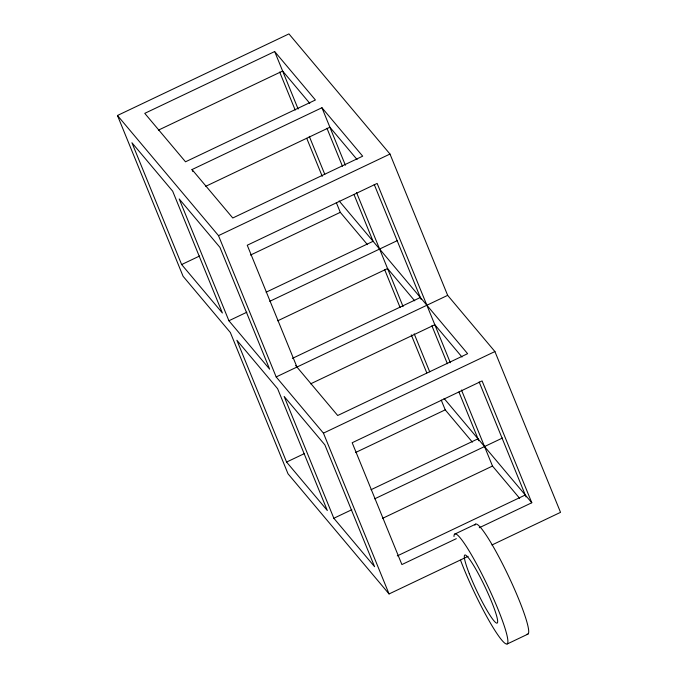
<?xml version="1.0" encoding="UTF-8"?>
<svg xmlns="http://www.w3.org/2000/svg" width="678" height="678" viewBox="0 0 678 678"><rect width="100%" height="100%" fill="white"/><g stroke="black" fill="none" stroke-linecap="round" stroke-linejoin="round"><path stroke-width="1.02" d="M468.134 556.324L389.062 593.945L288.014 473.803L230.342 332.491L183.085 276.293L117.463 115.489L288.938 33.9L389.986 154.042L447.658 295.354L494.915 351.551L560.537 512.348L491.948 544.985M274.675 51.545L144.761 113.353L185.509 161.796L315.414 99.988L274.675 51.545L298.142 109.039M158.449 130.117L282.624 71.029L309.787 103.327M192.027 169.551L321.94 107.734L362.679 156.177L232.774 217.994L192.027 169.551L192.823 171.5M205.714 186.314L329.889 127.227L357.052 159.525M117.463 115.489L218.502 235.63L389.986 154.042M181.645 264.556L222.392 312.999L172.678 191.179L131.93 142.736L181.645 264.556L199.595 256.013M250.504 255.072L340.297 212.341L367.459 244.639M266.098 292.201L373.086 241.3L353.992 194.518M228.91 320.753L269.658 369.196L219.943 247.377L179.195 198.934L228.91 320.753L246.86 312.211M269.759 301.32L397.554 240.504M277.709 320.804L387.562 268.539L414.724 300.837M292.354 358.399L420.352 297.489M218.502 235.63L276.175 376.943L447.658 295.354M310.643 383.824L434.827 324.737L461.989 357.026M276.175 376.943L323.44 433.14L494.915 351.551M286.582 462.065L327.321 510.509L277.607 388.689L236.868 340.246L286.582 462.065L304.532 453.523M355.442 452.573L445.226 409.851L472.388 442.149M371.036 489.711L478.015 438.802M333.839 518.255L374.587 566.698L324.872 444.878L284.133 396.435L333.839 518.255L351.797 509.72M374.688 498.822L502.491 438.013M382.638 518.314L492.491 466.049L519.653 498.338M397.283 555.901L525.28 494.999M454.853 534.061L475.634 524.17M456.336 538.654L401.893 564.562L352.179 442.742L482.083 380.926L531.798 502.754L479.261 527.747M507.136 644.015L527.916 634.125M339.136 200.925L467.617 353.687L337.703 415.504L295.659 365.51M444.065 398.435L531.798 502.754M479.151 381.951L526.077 496.949M450.336 362.738L377.154 183.424L247.25 245.233L296.964 367.052M461.472 390.028L492.491 466.049M374.214 184.441L421.148 299.439M431.886 325.754L447.395 363.764M458.93 392.028L478.812 440.751M321.94 107.734L345.399 165.237M356.535 192.527L403.071 306.549M414.207 333.839L429.716 371.841M441.251 400.105L445.226 409.851M326.949 128.244L342.458 166.254M384.621 269.556L400.13 307.566M411.266 334.856L426.776 372.866M309.278 136.329L324.787 174.339M336.322 202.595L340.297 212.341M279.683 72.054L295.201 110.056M306.736 138.32L322.245 176.331M323.44 433.14L389.062 593.945M474.931 525.204A60.876 7.407 64.6 0 1 507.975 574.936A60.876 7.407 64.6 0 1 527.069 634.142M453.997 536.552A60.876 7.407 64.6 0 1 488.643 587.894A60.876 7.407 64.6 0 1 503.669 642.168A60.876 7.407 64.6 0 1 460.531 560.172M469.286 573.664A37.688 4.585 64.6 0 0 497.169 623.074A37.688 4.585 64.6 0 0 476.515 570.384A37.688 4.585 64.6 0 0 469.286 573.664"/></g></svg>
